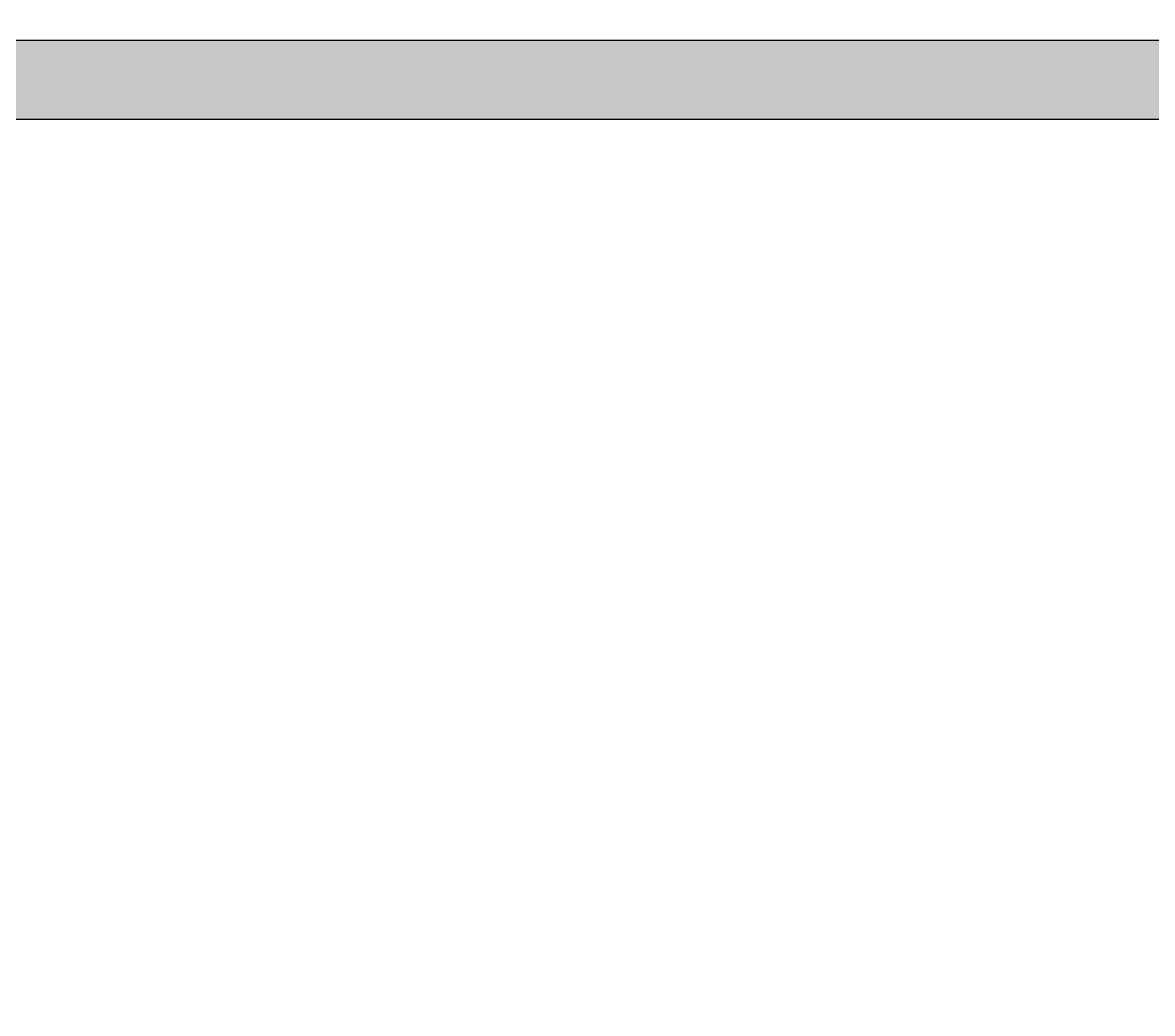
# Model space of a CAD drawing. Header units: millimetres. Extents: x -302 to 649, y -276 to -53.
# Drawn here: x -69.123 to -66.964, y -126.997 to -125.104 of the extents above; entities that cross this region are included whole.
import ezdxf

# ---------------------------------------------------------------- set-up
doc = ezdxf.new("R2010")
doc.units = ezdxf.units.MM
doc.header["$LTSCALE"] = 5
doc.header["$MEASUREMENT"] = 0
doc.layers.add('dim', color=3, linetype='Continuous')

msp = doc.modelspace()

# ---------------------------------------------------------------- hatches: boundary and pattern name
at = {"layer": 'dim'}
h = msp.add_hatch(color=0, dxfattribs=at)
h.paths.add_polyline_path([(-74.057, -132.2094), (-73.907, -132.2094), (-73.907, -126.0998), (-73.0935, -125.2886), (-54.286, -125.2886), (-54.286, -125.1386), (-73.1555, -125.1386), (-74.057, -126.0376)], flags=17)
h.paths.add_polyline_path([(-19.107, -132.2094), (-19.257, -132.2094), (-19.257, -126.0998), (-20.0706, -125.2886), (-38.878, -125.2886), (-38.878, -125.1386), (-20.0086, -125.1386), (-19.107, -126.0376)], flags=17)
h.paths.add_polyline_path([(-74.632, -136.4115), (-74.882, -136.4115), (-74.882, -125.6246), (-73.7178, -124.4636), (-52.692, -124.4636), (-51.4977, -125.762), (-51.6817, -125.9312), (-52.8017, -124.7136), (-73.6144, -124.7136), (-74.632, -125.7283)])
edge = h.paths.add_edge_path()
edge.add_arc((-45.1223, -125.3748), 0.4385, 270, 401.141)
edge.add_arc((-45.1223, -124.7979), 0.4385, 318.859, 450)
edge.add_line((-45.1223, -124.3594), (-46.1186, -124.3594))
edge.add_line((-46.1186, -124.3594), (-46.1186, -124.6594))
edge.add_line((-46.1186, -124.6594), (-45.1223, -124.6594))
edge.add_arc((-45.1223, -124.7979), 0.1385, -90, 90, ccw=False)
edge.add_line((-45.1223, -124.9363), (-46.1186, -124.9363))
edge.add_line((-46.1186, -124.9363), (-46.1186, -125.2363))
edge.add_line((-46.1186, -125.2363), (-45.1223, -125.2363))
edge.add_arc((-45.1223, -125.3748), 0.1385, -90, 90, ccw=False)
edge.add_line((-45.1223, -125.5133), (-46.1186, -125.5133))
edge.add_line((-46.1186, -125.5133), (-46.1186, -125.8133))
edge.add_line((-46.1186, -125.8133), (-45.1223, -125.8133))
edge = h.paths.add_edge_path()
edge.add_line((-47.6685, -124.3594), (-47.3685, -124.3594))
edge.add_line((-47.3685, -124.3594), (-47.3685, -125.3633))
edge.add_arc((-47.2185, -125.3633), 0.15, 180, 270)
edge.add_line((-47.2185, -125.5133), (-46.3564, -125.5133))
edge.add_line((-46.3564, -125.5133), (-46.3564, -125.8133))
edge.add_line((-46.3564, -125.8133), (-47.2685, -125.8133))
edge.add_arc((-47.2685, -125.4133), 0.4, 180, 270, ccw=False)
edge.add_line((-47.6685, -125.4133), (-47.6685, -124.3594))
edge = h.paths.add_edge_path()
edge.add_arc((-49.0518, -125.453), 0.3629, 197.041, 263.2545)
edge.add_line((-49.0944, -125.8133), (-47.9493, -125.8133))
edge.add_line((-47.9493, -125.8133), (-47.9904, -125.5133))
edge.add_line((-47.9904, -125.5133), (-48.9987, -125.5133))
edge.add_arc((-48.9987, -125.4133), 0.1, 180, 270, ccw=False)
edge.add_line((-49.0987, -125.4133), (-49.0987, -125.2333))
edge.add_line((-49.0987, -125.2333), (-48.2521, -125.2333))
edge.add_line((-48.2521, -125.2333), (-48.0688, -124.9333))
edge.add_line((-48.0688, -124.9333), (-49.2368, -124.9333))
edge.add_line((-49.2368, -124.9333), (-49.3987, -125.0646))
edge.add_line((-49.3987, -125.0646), (-49.3987, -125.5593))
edge = h.paths.add_edge_path()
edge.add_arc((-49.0542, -124.7039), 0.3474, 97.3589, 172.6411)
edge.add_line((-49.3987, -124.6594), (-47.9627, -124.6594))
edge.add_line((-47.9627, -124.6594), (-47.9627, -124.3594))
edge.add_line((-47.9627, -124.3594), (-49.0987, -124.3594))
h.paths.add_polyline_path([(-18.532, -136.4115), (-18.532, -125.7283), (-19.5496, -124.7136), (-40.3623, -124.7136), (-41.4823, -125.9312), (-41.6663, -125.762), (-40.472, -124.4636), (-19.4463, -124.4636), (-18.282, -125.6246), (-18.282, -136.4115)])
edge = h.paths.add_edge_path(flags=16)
edge.add_line((-48.3072, -125.5133), (-47.9904, -125.5133))

# ---------------------------------------------------------------- linework, layer by layer
msp.add_lwpolyline([(-74.057, -132.2094), (-73.907, -132.2094), (-73.907, -126.0998), (-73.0935, -125.2886), (-54.286, -125.2886), (-54.286, -125.1386), (-73.1555, -125.1386), (-74.057, -126.0376)], close=True)

doc.saveas('drawing.dxf')
